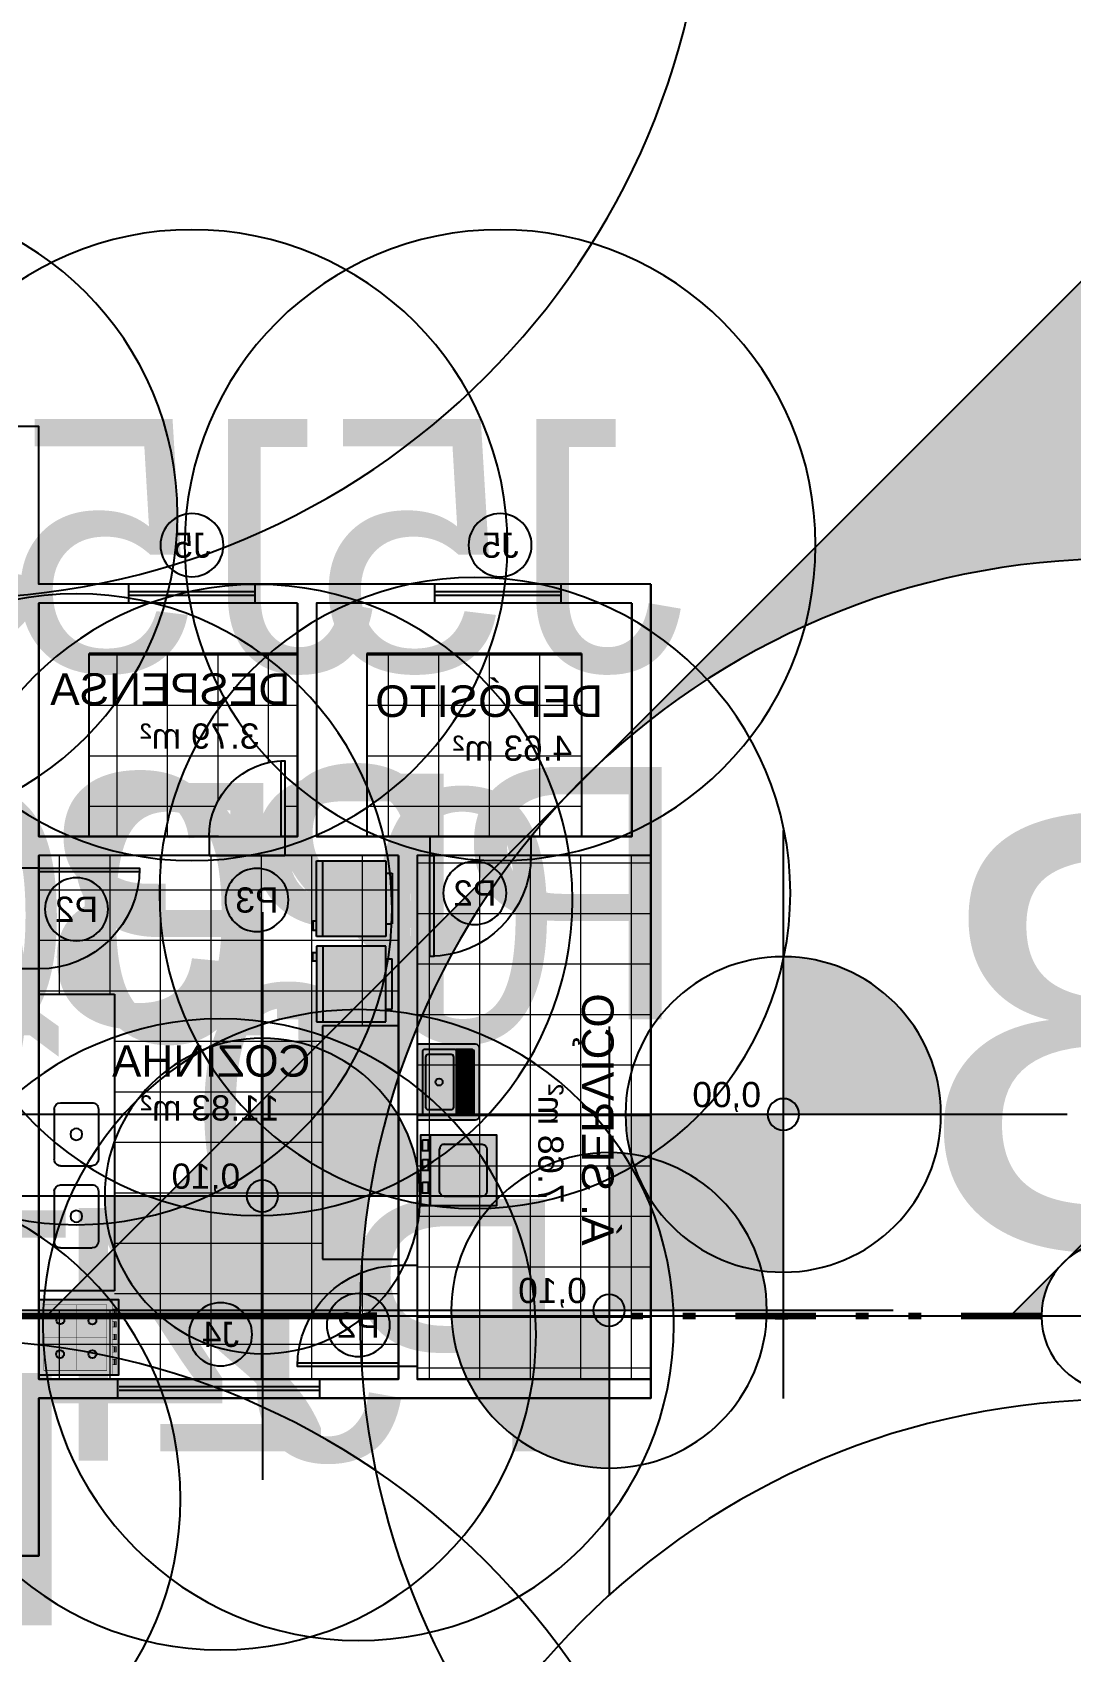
# Model space of a CAD drawing. Header units: metres. Extents: x 47619 to 48001, y 23263 to 23573.
# Drawn here: x 47740.25 to 47748.48, y 23420.2 to 23433.04 of the extents above; entities that cross this region are included whole.
import ezdxf
from ezdxf.enums import TextEntityAlignment as Align

# ---------------------------------------------------------------- set-up
doc = ezdxf.new("R2010")
doc.units = ezdxf.units.M
doc.header["$LTSCALE"] = 0.25
doc.linetypes.add('DASHDOT2', pattern=[12.7, 6.35, -3.175, 0, -3.175])
doc.linetypes.add('DIVIDEX2', pattern=[63.5, 25.4, -12.7, 0, -12.7, 0, -12.7])
for name, color, linetype in [('0 @ 0.1', 7, 'Continuous'), ('0 @ 1', 7, 'Continuous'), ('ARQ_ALV CT', 4, 'Continuous'), ('ARQ_ESQ CT', 30, 'Continuous'), ('ARQ_MOB 01', 1, 'Continuous'), ('ARQ_MOB 02', 2, 'Continuous'), ('ARQ_PISO 01', 1, 'Continuous'), ('ARQ_PROJ SUP', 1, 'DASHDOT2'), ('ARQ_SAN 01', 1, 'Continuous'), ('ARQ_SAN 02', 2, 'Continuous'), ('ARQ_SIMB 01', 1, 'Continuous'), ('ARQ_TXT 01', 1, 'Continuous'), ('SIMB_01', 1, 'Continuous'), ('SIMB_02', 2, 'Continuous'), ('SIMB_PREENCHIMENTO', 253, 'Continuous'), ('SIMB_TXT', 1, 'Continuous')]:
    doc.layers.add(name, color=color, linetype=linetype)
for name, color, linetype, true_color, plot in [('ARQ_0', 7, 'Continuous', 0xff7400, False), ('ARQ_0_AREAS', 7, 'Continuous', 0x5a1694, False), ('ARQ_0_AREAS @ 0.1', 7, 'Continuous', 0x5a1694, False), ('ARQ_0_AREAS @ 1', 7, 'Continuous', 0x5a1694, False)]:
    doc.layers.add(name, color=color, linetype=linetype, true_color=true_color, plot=plot)
doc.layers.add('ARQ_CINZA 03', color=252, linetype='Continuous', lineweight=9)
doc.layers.add('SIMB_LCT', color=252, linetype='DIVIDEX2', lineweight=100)
doc.styles.add('Annot_2.0mm', font='arial.ttf', dxfattribs={"height": 2})
doc.styles.add('Annot_2.5mm', font='arial.ttf', dxfattribs={"height": 2.5})
doc.styles.add('SIMB', font='arial.ttf')

# ---------------------------------------------------------------- blocks, each defined once
blk = doc.blocks.new('nivel_PB_A_D')
at = {"layer": 'SIMB_PREENCHIMENTO', "transparency": 33554587}
h = blk.add_hatch(color=256, dxfattribs=at)
h.dxf.hatch_style = 1
h.paths.add_polyline_path([(-2.220446049250313e-16, 1.25, 0.414213562373095), (-1.25, 6.883382752675971e-16), (-3.885780586188048e-16, 6.328271240363392e-16)])
h.paths.add_polyline_path([(1.25, 5.218048215738236e-16), (-3.885780586188048e-16, 6.328271240363392e-16), (-4.440892098500626e-16, -1.25, 0.4142135623730951)])
at = {"layer": 'SIMB_01'}
for p, q in [((-2.220446049250305e-17, 2.25), (-4.218847493575595e-16, -2.25)), ((-2.25, 6.994405055138485e-16), (9.25, 1.887379141862766e-16))]:
    blk.add_line(p, q, dxfattribs=at)
blk.add_circle((-2.220446049250313e-16, 4.107825191113079e-16), 1.25, dxfattribs=at)
at = {"layer": 'SIMB_TXT', "style": 'SIMB'}
blk.add_attdef('00,00', (1.762930606121714, 0.5763658956175277), '', height=2, dxfattribs=at)
blk = doc.blocks.new('*U352')
at = {"layer": 'ARQ_0_AREAS @ 0.1', "xscale": 0.1, "yscale": 0.1, "zscale": 0.1}
blk.add_blockref('nivel_PB_A_D', (-1.772839054530778, 2.85072617521655), dxfattribs=at).add_auto_attribs({'00,00': '0,10'})
at = {"layer": 'ARQ_0_AREAS @ 1'}
blk.add_blockref('nivel_PB_A_D', (-1.772839054530778, 2.85072617521655), dxfattribs=at).add_auto_attribs({'00,00': '0,10'})
blk = doc.blocks.new('*U353')
at = {"layer": 'ARQ_0_AREAS @ 0.1', "xscale": 0.1, "yscale": 0.1, "zscale": 0.1}
blk.add_blockref('nivel_PB_A_D', (-4.51953928295552, 1.944639921730413), dxfattribs=at).add_auto_attribs({'00,00': '0,10'})
at = {"layer": 'ARQ_0_AREAS @ 1'}
blk.add_blockref('nivel_PB_A_D', (-4.51953928295552, 1.944639921730413), dxfattribs=at).add_auto_attribs({'00,00': '0,10'})
blk = doc.blocks.new('*U354')
at = {"layer": 'ARQ_0_AREAS @ 0.1', "xscale": 0.1, "yscale": 0.1, "zscale": 0.1}
blk.add_blockref('nivel_PB_A_D', (-5.899509251066775, 3.497327167686308), dxfattribs=at).add_auto_attribs({'00,00': '0,00'})
at = {"layer": 'ARQ_0_AREAS @ 1'}
blk.add_blockref('nivel_PB_A_D', (-5.899509251066775, 3.497327167686308), dxfattribs=at).add_auto_attribs({'00,00': '0,00'})
blk = doc.blocks.new('*U31')
at = {"layer": 'SIMB_PREENCHIMENTO', "transparency": 33554587}
h = blk.add_hatch(color=256, dxfattribs=at)
h.dxf.hatch_style = 1
h.paths.add_polyline_path([(-8.881784197001252e-16, 8.483368031832322), (-4.151591235287846, 4.331776796544477, -0.40182742204384), (4.151591235287825, 4.331776796544499)])
h = blk.add_hatch(color=256, dxfattribs=at)
h.dxf.hatch_style = 1
h.paths.add_polyline_path([(-4.331776796544433, 4.151591235287893), (-8.483368031832326, 8.881784197001252e-16), (-6, 6.661338147750939e-16, -0.1933989078512697)])
h = blk.add_hatch(color=256, dxfattribs=at)
h.dxf.hatch_style = 1
h.paths.add_polyline_path([(4.331776796544499, 4.151591235287825, -0.1933989078512657), (6, 0), (8.483368031832326, 0)])
at = {"layer": 'SIMB_01'}
for p, q in [((-8.483368031832326, 3.608224830031759e-16), (-3.552713678800501e-15, 8.48336803183232)), ((8.483368031832324, -1.387778780781446e-17), (1.77635683940025e-15, 8.48336803183232)), ((-6, 7.347880794884119e-16), (-8.483368031832326, 7.347880794884119e-16)), ((-6, 7.347880794884119e-16), (6, 0)), ((6, 0), (8.483368031832324, 0))]:
    blk.add_line(p, q, dxfattribs=at)
blk.add_circle((0, 0), 6, dxfattribs=at)
at = {"layer": 'SIMB_LCT'}
blk.add_line((6, 0), (38.48336803183233, 9.953356264611559e-17), dxfattribs=at)
at = {"layer": 'SIMB_TXT', "style": 'SIMB'}
for tag, height, p in [('000', 3.5, (4.31101309645751e-33, 2.25)), ('999', 2, (4.31101309645751e-33, -2.525348218647195))]:
    blk.add_attdef(tag, text='', height=height, dxfattribs=at).set_placement(p, align=Align.MIDDLE_CENTER)
blk = doc.blocks.new('*U355')
at = {"layer": '0 @ 0.1', "xscale": 0.1, "yscale": 0.1, "zscale": 0.1}
blk.add_blockref('*U31', (-8.544636599450314, 1.900000000037835), dxfattribs=at).add_auto_attribs({'999': '-', '000': 'B'})
at = {"layer": '0 @ 1'}
ref = blk.add_blockref('*U31', (-8.544636599450314, 1.900000000037835), dxfattribs=at)
ref.add_attrib('000', 'B', dxfattribs={"layer": 'SIMB_TXT', "height": 3.5, "style": 'SIMB'}).set_placement((-8.544636599450314, 4.150000000023283), align=Align.MIDDLE_CENTER)
blk = doc.blocks.new('*U30')
at = {"layer": 'SIMB_LCT'}
blk.add_line((-6.000000000000007, 0), (-54.2507478295047, -4.124836652692806e-17), dxfattribs=at)
at = {"layer": 'SIMB_TXT', "style": 'SIMB'}
for tag, height, p in [('000', 3.5, (-1.998401444325282e-15, 2.25)), ('999', 2, (2.242959790030593e-15, -2.525348218647195))]:
    blk.add_attdef(tag, text='', height=height, dxfattribs=at).set_placement(p, align=Align.MIDDLE_CENTER)
blk = doc.blocks.new('*U356')
at = {"layer": '0 @ 1'}
blk.add_blockref('*U30', (12.96480313937354, 1.900000000037835), dxfattribs=at)
blk = doc.blocks.new('*U70')
at = {"layer": 'SIMB_01'}
blk.add_circle((0, 0), 6, dxfattribs=at)
at = {"layer": 'SIMB_TXT', "style": 'SIMB'}
for tag, height, p in [('000', 3.5, (-2.250000000000004, 3.004374833507013e-13)), ('999', 2, (2.525348218647196, -3.378272092753351e-13))]:
    blk.add_attdef(tag, text='', height=height, rotation=89.99999999999233, dxfattribs=at).set_placement(p, align=Align.MIDDLE_CENTER)
blk = doc.blocks.new('*U357')
at = {"layer": '0 @ 1', "rotation": 270}
blk.add_blockref('*U70', (0.7000000000844011, 13.58712403478057), dxfattribs=at)
blk = doc.blocks.new('*U71')
at = {"layer": 'SIMB_01'}
blk.add_circle((0, 0), 6, dxfattribs=at)
at = {"layer": 'SIMB_TXT', "style": 'SIMB'}
for tag, height, p in [('000', 3.5, (-2.250000000000004, 2.964406804620507e-13)), ('999', 2, (2.525348218647196, -3.333412896952739e-13))]:
    blk.add_attdef(tag, text='', height=height, rotation=89.99999999999244, dxfattribs=at).set_placement(p, align=Align.MIDDLE_CENTER)
blk = doc.blocks.new('*U358')
at = {"layer": '0 @ 1'}
ref = blk.add_blockref('*U71', (0.7000000000771252, -4.288507280271006), dxfattribs=dict(at, rotation=270))
ref.add_attrib('000', 'A', dxfattribs={"layer": 'SIMB_TXT', "height": 3.500000000000001, "style": 'SIMB'}).set_placement((0.7000000000043656, -2.038507280431077), align=Align.MIDDLE_CENTER)
blk = doc.blocks.new('*U19')
at = {"layer": 'SIMB_02'}
blk.add_circle((0, 0), 6, dxfattribs=at)
at = {"layer": 'SIMB_TXT', "style": 'SIMB'}
blk.add_attdef('TITULO_DO_DESENHO', text='', height=4.5, dxfattribs=at).set_placement((10.02237490196239, 1), align=Align.BOTTOM_LEFT)
blk.add_attdef('NUM', text='', height=4.5, dxfattribs=at).set_placement((0, 0), align=Align.MIDDLE_CENTER)
blk.add_attdef('ESCALA', (21.30387462556882, -4.582471399310634), '', height=2, dxfattribs=at)
blk = doc.blocks.new('*U359')
at = {"layer": '0 @ 1'}
blk.add_blockref('*U19', (-8.544636599450314, -4.762682404136285), dxfattribs=at)
blk = doc.blocks.new('GEL60')
at = {"true_color": 0xffffff}
h = blk.add_hatch(color=7, dxfattribs=at)
h.dxf.hatch_style = 1
h.paths.add_polyline_path([(0.6000000000000001, 0.55), (0.55, 0.55), (0.55, 0.5800000000000001), (0.48, 0.5800000000000001), (0.48, 0.55), (0, 0.55), (1.110223024625157e-16, 0), (0.1000000000000001, 0), (0.1000000000000001, -0.05000000000000004), (0.5, -0.05000000000000004), (0.5, 0), (0.6000000000000003, 0)])
at = {"layer": 'ARQ_MOB 02'}
for p, q in [((0, 0.55), (1.110223024625157e-16, 1.110223024625157e-16)), ((0.6000000000000001, 0.55), (0, 0.55)), ((0.6000000000000003, 1.110223024625157e-16), (0.6000000000000001, 0.55)), ((0.6000000000000001, 0.5), (0, 0.5)), ((0, 0), (0.6000000000000001, 0)), ((0.1000000000000001, 0), (0.1000000000000001, -0.05000000000000004)), ((0.5, 0), (0.5, -0.05000000000000004)), ((0.1000000000000001, -0.05000000000000004), (0.5, -0.05000000000000004))]:
    blk.add_line(p, q, dxfattribs=at)
blk.add_lwpolyline([(0.55, 0.55), (0.48, 0.55), (0.48, 0.5800000000000001), (0.55, 0.5800000000000001)], close=True, dxfattribs=at)
blk = doc.blocks.new('DUASX60')
blk.add_blockref('GEL60', (0.05850337614524292, 0.07061538695646163))
at = {"xscale": -1}
blk.add_blockref('GEL60', (1.334966711275847, 0.07061538695646163), dxfattribs=at)
blk = doc.blocks.new('PIA')
at = {"layer": 'ARQ_MOB 01'}
for p, q in [((-0.3500000000000014, 0.1999999999999975), (-0.3500000000000014, -0.1999999999999975)), ((-0.05000000000000426, 0.25), (-0.3000000000000007, 0.2499999999999982)), ((-3.552713678800501e-15, 0.1999999999999993), (3.552713678800501e-15, -0.1999999999999975)), ((-0.04999999999999716, -0.2499999999999982), (-0.3000000000000007, -0.2499999999999982))]:
    blk.add_line(p, q, dxfattribs=at)
blk.add_circle((-0.1750000000000007, 0), 0.04606513280477742, dxfattribs=at)
for centre, start, end in [((-0.3000000000000007, 0.1999999999999975), 90, 180.0000000000004), ((-0.05000000000000426, 0.1999999999999993), 8.142219984546603e-13, 90), ((-0.3000000000000007, -0.1999999999999975), 180.0000000000004, 270), ((-0.04999999999999716, -0.1999999999999975), 269.9999999999998, 9.15999748261493e-13)]:
    blk.add_arc(centre, 0.05, start, end, dxfattribs=at)
blk = doc.blocks.new('fogão_01')
at = {"true_color": 0xffffff}
h = blk.add_hatch(color=7, dxfattribs=at)
h.dxf.hatch_style = 1
h.paths.add_polyline_path([(0, -0.3000000000000114), (-0.6319615007923858, -0.3000000000000114), (-0.6319615007923858, 0.2999999999999829), (0, 0.2999999999999829)])
blk.add_lwpolyline([(0, -0.3000000000000114), (-0.6319615007923858, -0.3000000000000114), (-0.6319615007923858, 0.2999999999999829), (0, 0.2999999999999829)], close=True)
for points, const_width in [([(-0.5848331766175932, -0.3000000000000114), (-0.5848331766175932, 0.2999999999999829)], 0.005), ([(-0.5419216639073454, 0.2614279735071534), (-0.04084545362451308, 0.2614279735071534), (-0.04084545362451308, -0.2569370523314944), (-0.5396633137359004, -0.2569370523314944), (-0.5396633137359004, 0.2614279735071534)], 0.004500000000000001), ([(-0.2997946159774187, 0.2614279735071534), (-0.2997946159774187, -0.2569370523314944)], 0.004500000000000001), ([(-0.5848331766175932, 0.2180966800684416), (-0.615119628354762, 0.2180966800684416), (-0.615119628354762, 0.1756574381869314), (-0.5848331766175932, 0.1756574381869314)], 0.005), ([(-0.4388072179296216, 0.1464722040530546), (-0.4533175264618592, 0.1609955884673582)], 0.004500000000000001), ([(-0.4119091576528433, 0.1468275272968071), (-0.3973857732385397, 0.1613378358290163)], 0.004500000000000001), ([(-0.1825838362330785, 0.1464722040530546), (-0.1970941447652876, 0.1609955884673582)], 0.004500000000000001), ([(-0.1556857759562718, 0.1468275272968071), (-0.1411623915419682, 0.1613378358290163)], 0.004500000000000001), ([(-0.5848331766175932, 0.1180966800684473), (-0.615119628354762, 0.1180966800684473), (-0.615119628354762, 0.07565743818693704), (-0.5848331766175932, 0.07565743818693704)], 0.005), ([(-0.5848331766175932, 0.018096680068453), (-0.615119628354762, 0.018096680068453), (-0.615119628354762, -0.02434256181308569), (-0.5848331766175932, -0.02434256181308569)], 0.005), ([(-0.5396633137359004, 0.002245460587829484), (-0.04357123428084719, 0.002245460587829484)], 0.004500000000000001), ([(-0.4384518946858691, 0.1195741437762479), (-0.4529752791002011, 0.1050638352440387)], 0.004500000000000001), ([(-0.4115538344090908, 0.1199294670200004), (-0.3970435258768532, 0.1054060826056968)], 0.004500000000000001), ([(-0.182228512989326, 0.1195741437762479), (-0.1967518974036295, 0.1050638352440387)], 0.004500000000000001), ([(-0.1553304527125192, 0.1199294670200004), (-0.1408201441803101, 0.1054060826056968)], 0.004500000000000001), ([(-0.5848331766175932, -0.08190331993154132), (-0.615119628354762, -0.08190331993154132), (-0.615119628354762, -0.12434256181308), (-0.5848331766175932, -0.12434256181308)], 0.005), ([(-0.4388072179296216, -0.1181667828224704), (-0.4533175264618592, -0.1036433984081384)], 0.004500000000000001), ([(-0.4119091576528433, -0.1178114595787179), (-0.3973857732385397, -0.1033011510464803)], 0.004500000000000001), ([(-0.1853096168894126, -0.1208950198005425), (-0.1998199254216217, -0.1063716353862389)], 0.004500000000000001), ([(-0.1584115566126059, -0.12053969655679), (-0.1438881721983023, -0.1060293880245808)], 0.004500000000000001), ([(-0.5848331766175932, -0.1819033199315641), (-0.615119628354762, -0.1819033199315641), (-0.615119628354762, -0.2243425618130743), (-0.5848331766175932, -0.2243425618130743)], 0.005), ([(-0.4384518946858691, -0.1450648430992487), (-0.4529752791002011, -0.1595751516314863)], 0.004500000000000001), ([(-0.4115538344090908, -0.1447095198554962), (-0.3970435258768532, -0.1592329042697997)], 0.004500000000000001), ([(-0.1849542936456601, -0.1477930800773493), (-0.1994776780599636, -0.1623033886095584)], 0.004500000000000001), ([(-0.1580562333688533, -0.1474377568335967), (-0.1435459248366442, -0.1619611412479003)], 0.004500000000000001)]:
    blk.add_lwpolyline(points, dxfattribs=dict(const_width=const_width))
for points in [[(-0.6030050476599058, 0.215065305648352), (-0.6030050476599058, 0.1756574381869314)], [(-0.6030050476599058, 0.1150653056483293), (-0.6030050476599058, 0.07565743818693704)], [(-0.6030050476599058, 0.01506530564833497), (-0.6030050476599058, -0.02434256181308569)], [(-0.6030050476599058, -0.08493469435165935), (-0.6030050476599058, -0.12434256181308)], [(-0.6030050476599058, -0.1849346943516537), (-0.6030050476599058, -0.2243425618130743)]]:
    blk.add_lwpolyline(points)
for centre in [(-0.4251805261693562, 0.1332008355365417), (-0.1689571444727846, 0.1332008355365417), (-0.4251805261693562, -0.1314381513389833), (-0.1716829251291472, -0.1341663883170838)]:
    blk.add_circle(centre, 0.03135563402501686)
blk = doc.blocks.new('maq. lavar_02')
at = {"true_color": 0xffffff}
h = blk.add_hatch(color=7, dxfattribs=at)
h.dxf.hatch_style = 1
h.paths.add_polyline_path([(0.75, 0), (0, 0), (0, 0.8000000000000007), (0.75, 0.8000000000000007)])
for points in [[(0.75, 0), (0, 0), (0, 0.8000000000000007), (0.75, 0.8000000000000007), (0.75, 0)], [(0, 0.09999999999999787), (0.75, 0.09999999999999787)]]:
    blk.add_lwpolyline(points)
blk.add_lwpolyline([(0.1000000000000014, 0.2445538074804965), (0.1000000000000014, 0.6499999999999986, -0.4142135623730951), (0.1500000000000021, 0.6999999999999993), (0.5999999999999979, 0.6999999999999993, -0.4142135623730951), (0.6499999999999986, 0.6499999999999986), (0.6499999999999986, 0.25, -0.4142135623730951), (0.5999999999999979, 0.1999999999999993), (0.1469835572843365, 0.1999999999999993)], format="xyb")
for points in [[(0.05167577418040636, 0.02024236181458505), (0.05167577418040636, 0.07788487777776965), (0.1670742833029273, 0.07788487777776965), (0.1670742833029273, 0.02024236181458505)], [(0.2602809751957622, 0.02024236181458505), (0.2602809751957622, 0.07788487777776965), (0.3756794843182831, 0.07788487777776965), (0.3756794843182831, 0.02024236181458505)], [(0.4999548527736941, 0.02024236181458505), (0.4999548527736941, 0.07788487777776965), (0.615353361896215, 0.07788487777776965), (0.615353361896215, 0.02024236181458505)]]:
    blk.add_lwpolyline(points, close=True)
blk.add_arc((0.1497106034396012, 0.2499255768045501), 0.05, 173.8325021688232, 273.1265160941378)
blk = doc.blocks.new('tanque_05')
at = {"true_color": 0xffffff}
h = blk.add_hatch(color=7, dxfattribs=at)
h.dxf.hatch_style = 1
edge = h.paths.add_edge_path()
edge.add_line((-0.2686331499999994, -0.4916493499999959), (0.268633150000003, -0.4916493499999959))
edge.add_arc((0.2686331500000048, -0.4612380499999968), 0.03041129999999903, 269.9999999999966, 359.9999999999966)
edge.add_line((0.2990444500000038, -0.4612380499999986), (0.2990444500000038, -0.01013709999999435))
edge.add_arc((0.2889073500000059, -0.0101370999999979), 0.0101370999999979, 2.008024973747001e-11, 90.00000000002008)
edge.add_line((0.2889073500000023, 0), (-0.2889073499999988, 0))
edge.add_arc((-0.2889073500000023, -0.0101370999999979), 0.0101370999999979, 89.99999999997992, 179.9999999999799)
edge.add_line((-0.2990444500000002, -0.01013709999999435), (-0.2990444500000002, -0.4612380499999986))
edge.add_arc((-0.2686331500000012, -0.4612380499999968), 0.03041129999999903, 180.0000000000033, 270.0000000000034)
for p, q in [((-0.258496049999998, -0.3248940550000015), (0.2584960500000015, -0.3248940550000015)), ((0.2584960500000015, -0.3309763150000009), (-0.258496049999998, -0.3309763149999938)), ((-0.258496049999998, -0.3451682549999902), (0.2584960500000015, -0.3451682549999973)), ((0.2584960500000015, -0.3512505149999967), (-0.258496049999998, -0.3512505149999967)), ((-0.258496049999998, -0.3654424550000073), (0.2584960500000015, -0.3654424549999931)), ((0.2584960500000015, -0.3715247149999996), (-0.258496049999998, -0.3715247149999996)), ((-0.258496049999998, -0.3857166549999889), (0.2584960500000015, -0.385716654999996)), ((0.2584960500000015, -0.3917989149999954), (-0.258496049999998, -0.3917989149999954)), ((-0.258496049999998, -0.4059908549999989), (0.2584960500000015, -0.4059908549999989)), ((0.2584960500000015, -0.4120731149999983), (-0.258496049999998, -0.4120731149999983)), ((-0.258496049999998, -0.4262650549999876), (0.2584960500000015, -0.4262650549999947)), ((-0.2510343584224302, -0.4465392550000047), (0.2510343584237553, -0.4465392549999905))]:
    blk.add_line(p, q)
for points in [[(-0.2686331499999994, -0.4916493499999959), (0.268633150000003, -0.4916493499999959, 0.414213562373095), (0.2990444500000038, -0.4612380499999986), (0.2990444500000038, -0.01013709999999435, 0.414213562373095), (0.2889073500000023, 0), (-0.2889073499999988, 0, 0.414213562373095), (-0.2990444500000002, -0.01013709999999435), (-0.2990444500000002, -0.4612380499999986, 0.414213562373095)], [(-0.1976734499999964, -0.2889073499999952), (0.1976734500000035, -0.2889073499999952, 0.414213562373095), (0.2179476500000028, -0.2686331499999994), (0.2179476500000028, -0.0861653500000017, 0.414213562373095), (0.1976734500000035, -0.06589114999999879), (-0.1976734499999964, -0.06589114999999879, 0.414213562373095), (-0.2179476499999993, -0.0861653500000017), (-0.2179476499999993, -0.2686331499999994, 0.414213562373095)]]:
    blk.add_lwpolyline(points, format="xyb", close=True)
for points in [[(0.2584960500000015, -0.2806688664785568), (0.2584960500000015, -0.06082260000000161, 0.414213562373095), (0.2382218500000022, -0.04054839999999871), (-0.2382218499999986, -0.04054839999999871, 0.414213562373095), (-0.258496049999998, -0.06082260000000161), (-0.258496049999998, -0.2806688664785568)], [(-0.258496049999998, -0.2821894314785567), (-0.258496049999998, -0.3005650150000037, 0.414213562373095), (-0.2483589500000001, -0.310702114999998), (-0.235687575, -0.310702114999998), (0.2341670100000037, -0.310702114999998), (0.2483589500000036, -0.310702114999998, 0.414213562373095), (0.2584960500000015, -0.3005650150000037), (0.2584960500000015, -0.2821894314785567)], [(-0.258496049999998, -0.3091815499999981), (-0.258496049999998, -0.4308267499999943, 0.414213562373095), (-0.2382218499999986, -0.4511009499999972), (0.2382218500000022, -0.4511009499999972, 0.414213562373095), (0.2584960500000015, -0.4308267499999943), (0.2584960500000015, -0.3091815499999981, 0.414213562373095)]]:
    blk.add_lwpolyline(points, format="xyb")
blk.add_lwpolyline([(0.2584389483962752, -0.4323473149999941), (-0.2584389483954403, -0.4323473149999941)])
blk.add_circle((0, -0.1723307000000034), 0.02838388)
blk = doc.blocks.new('*U22')
at = {"layer": 'SIMB_02'}
blk.add_circle((0, 0), 2.5, dxfattribs=at)
at = {"layer": 'SIMB_TXT', "style": 'SIMB'}
blk.add_attdef('CDESQ', text='', height=2, dxfattribs=at).set_placement((0, 0), align=Align.MIDDLE_CENTER)
blk = doc.blocks.new('*U360')
at = {"layer": '0 @ 0.1', "xscale": 0.1, "yscale": 0.1, "zscale": 0.1}
blk.add_blockref('*U22', (1.375593034441408, 0.4490945304060006), dxfattribs=at).add_auto_attribs({'CDESQ': 'P1'})
at = {"layer": '0 @ 1'}
blk.add_blockref('*U22', (1.375593034441408, 0.4490945304060006), dxfattribs=at).add_auto_attribs({'CDESQ': 'P1'})
blk = doc.blocks.new('*U364')
at = {"layer": '0 @ 0.1', "xscale": 0.1, "yscale": 0.1, "zscale": 0.1}
blk.add_blockref('*U22', (-1.729189553429023, 5.196782410996093), dxfattribs=at).add_auto_attribs({'CDESQ': 'P3'})
at = {"layer": '0 @ 1'}
blk.add_blockref('*U22', (-1.729189553429023, 5.196782410996093), dxfattribs=at).add_auto_attribs({'CDESQ': 'P3'})
blk = doc.blocks.new('*U365')
at = {"layer": '0 @ 0.1', "xscale": 0.1, "yscale": 0.1, "zscale": 0.1}
blk.add_blockref('*U22', (-0.2997494572919095, 5.123445433087909), dxfattribs=at).add_auto_attribs({'CDESQ': 'P2'})
at = {"layer": '0 @ 1'}
blk.add_blockref('*U22', (-0.2997494572919095, 5.123445433087909), dxfattribs=at).add_auto_attribs({'CDESQ': 'P2'})
blk = doc.blocks.new('*U366')
at = {"layer": '0 @ 0.1', "xscale": 0.1, "yscale": 0.1, "zscale": 0.1}
blk.add_blockref('*U22', (-3.456048211613961, 5.251903976921312), dxfattribs=at).add_auto_attribs({'CDESQ': 'P2'})
at = {"layer": '0 @ 1'}
blk.add_blockref('*U22', (-3.456048211613961, 5.251903976921312), dxfattribs=at).add_auto_attribs({'CDESQ': 'P2'})
blk = doc.blocks.new('*U367')
at = {"layer": '0 @ 0.1', "xscale": 0.1, "yscale": 0.1, "zscale": 0.1}
blk.add_blockref('*U22', (-2.533022790623363, 1.827971500042622), dxfattribs=at).add_auto_attribs({'CDESQ': 'P2'})
at = {"layer": '0 @ 1'}
blk.add_blockref('*U22', (-2.533022790623363, 1.827971500042622), dxfattribs=at).add_auto_attribs({'CDESQ': 'P2'})
blk = doc.blocks.new('*U368')
at = {"layer": '0 @ 0.1', "xscale": 0.1, "yscale": 0.1, "zscale": 0.1}
blk.add_blockref('*U22', (1.399680016525963, 8.247576794157794), dxfattribs=at).add_auto_attribs({'CDESQ': 'J1'})
at = {"layer": '0 @ 1'}
blk.add_blockref('*U22', (1.399680016525963, 8.247576794157794), dxfattribs=at).add_auto_attribs({'CDESQ': 'J1'})
blk = doc.blocks.new('*U371')
at = {"layer": '0 @ 0.1', "xscale": 0.1, "yscale": 0.1, "zscale": 0.1}
blk.add_blockref('*U22', (-1.441028396155161, 1.754622780019417), dxfattribs=at).add_auto_attribs({'CDESQ': 'J4'})
at = {"layer": '0 @ 1'}
blk.add_blockref('*U22', (-1.441028396155161, 1.754622780019417), dxfattribs=at).add_auto_attribs({'CDESQ': 'J4'})
blk = doc.blocks.new('*U372')
at = {"layer": '0 @ 0.1', "xscale": 0.1, "yscale": 0.1, "zscale": 0.1}
blk.add_blockref('*U22', (-3.656121140142204, 8.008705542357347), dxfattribs=at).add_auto_attribs({'CDESQ': 'J5'})
at = {"layer": '0 @ 1'}
blk.add_blockref('*U22', (-3.656121140142204, 8.008705542357347), dxfattribs=at).add_auto_attribs({'CDESQ': 'J5'})
blk = doc.blocks.new('*U373')
at = {"layer": '0 @ 0.1', "xscale": 0.1, "yscale": 0.1, "zscale": 0.1}
blk.add_blockref('*U22', (-1.214120941986039, 8.008705542357347), dxfattribs=at).add_auto_attribs({'CDESQ': 'J5'})
at = {"layer": '0 @ 1'}
blk.add_blockref('*U22', (-1.214120941986039, 8.008705542357347), dxfattribs=at).add_auto_attribs({'CDESQ': 'J5'})
blk = doc.blocks.new('PAV_TER')
at = {"layer": 'ARQ_CINZA 03'}
h = blk.add_hatch(dxfattribs=at)
h.set_pattern_fill('_USER', color=256, scale=0.4, angle=270, double=1, pattern_type=0)
h.set_pattern_definition([(270, (-2.274999999928696, 5.700000000048021), (0.4, -7.347880794884119e-17), []), (0, (-2.274999999928696, 5.700000000048021), (0, 0.4), [])])
h.paths.add_polyline_path([(-2.599999999933061, 7.150000000048749), (-4.299999999930151, 7.150000000059663), (-4.299999999915599, 5.700000000048021), (-2.599999999947613, 5.700000000051659)])
h = blk.add_hatch(dxfattribs=at)
h.set_pattern_fill('_USER', color=256, scale=0.4, angle=270, double=1, pattern_type=0)
h.set_pattern_definition([(270, (-2.124999999934516, 5.700000000048021), (0.4, -7.347880794884119e-17), []), (0, (-2.124999999934516, 5.700000000048021), (0, 0.4), [])])
edge = h.paths.add_edge_path()
edge.add_line((-0.3999999999941792, 7.150000000026921), (-2.049999999944703, 7.150000000063301))
edge.add_line((-2.049999999944703, 7.150000000063301), (-2.049999999951979, 5.700000000048021))
edge.add_line((-2.049999999951979, 5.700000000048021), (-1.949999999953434, 5.700000000051659))
edge.add_line((-1.949999999953434, 5.700000000051659), (-1.949999999953434, 6.300000000079308))
edge.add_line((-1.949999999953434, 6.300000000079308), (-1.919999999954598, 6.300000000079308))
edge.add_arc((-1.951399811492593, 5.699420179116714), 0.6014000910476175, 0.055239927080322104, 87.007158640971, ccw=False)
edge.add_line((-1.349999999954889, 5.700000000044383), (-0.3999999999869033, 5.700000000029831))
edge.add_line((-0.3999999999869033, 5.700000000029831), (-0.3999999999941792, 7.150000000026921))
h = blk.add_hatch(dxfattribs=at)
h.set_pattern_fill('_USER', color=256, scale=0.4, angle=270, double=1, pattern_type=0)
h.set_pattern_definition([(270, (-2.999999999919964, 1.25000000003638), (0.4, -7.347880794884119e-17), []), (0, (-2.999999999919964, 1.25000000003638), (0, 0.4), [])])
h.paths.add_polyline_path([(-4.849999999911233, 5.550000000064756), (-2.999999999919964, 5.550000000064756), (-2.999999999912689, 1.400000000037835), (-4.849999999911233, 1.400000000030559)])
h = blk.add_hatch(dxfattribs=at)
h.set_pattern_fill('_USER', color=256, scale=0.4, angle=270, double=1, pattern_type=0)
h.set_pattern_definition([(270, (-47830.46882898941, -23420.96282307427), (0.4, -7.347880794884119e-17), []), (0, (-47830.46882898941, -23420.96282307427), (0, 0.4), [])])
h.paths.add_polyline_path([(-0.5999999999912689, 4.450000000029831), (1.455191522836685e-11, 4.450000000029831), (2.182787284255028e-11, 5.550000000050204), (-2.849999999911233, 5.550000000050204), (-2.849999999911233, 4.200000000033469), (-2.249999999890861, 4.200000000029831), (-2.249999999898137, 2.350000000049477), (-2.849999999911233, 2.350000000045839), (-2.849999999911233, 1.400000000037835), (2.182787284255028e-11, 1.400000000045111), (2.182787284255028e-11, 1.950000000040745), (-0.5999999999767169, 1.950000000044383)])
at = {"layer": 'ARQ_0'}
blk.add_line((-7.696299796269159, 1.900000000037835), (12.11646633619239, 1.900000000037835), dxfattribs=at)
at = {"layer": 'ARQ_0_AREAS'}
for points in [[(-4.849999999911233, 7.700000000029831), (0, 7.700000000029831), (0, 8.950000000018917), (7.750000000138243, 8.949999999982538), (7.750000000196451, -3.637978807091713e-12), (0, 0), (2.91038304567337e-11, 1.250000000032742), (-4.849999999911233, 1.250000000025466)], [(-4.699999999931606, 7.550000000064756), (-2.199999999931606, 7.550000000046566), (-2.199999999946158, 5.700000000048021), (-4.699999999931606, 5.700000000048021)], [(-2.049999999937427, 7.550000000068394), (1.455191522836685e-11, 7.550000000042928), (1.455191522836685e-11, 5.700000000029831), (-2.049999999951979, 5.700000000029831)], [(-2.049999999937427, 7.550000000042928), (1.455191522836685e-11, 7.550000000042928), (1.455191522836685e-11, 5.700000000029831), (-2.049999999951979, 5.700000000048021)], [(-4.849999999911233, 5.550000000064756), (-2.999999999919964, 5.550000000064756), (-2.999999999919964, 1.400000000037835), (-4.849999999911233, 1.400000000037835)], [(-2.849999999911233, 5.550000000050204), (2.182787284255028e-11, 5.550000000050204), (2.182787284255028e-11, 1.400000000045111), (-2.849999999911233, 1.400000000045111)], [(-2.849999999911233, 5.550000000050204), (2.182787284255028e-11, 5.550000000050204), (2.182787284255028e-11, 1.400000000045111), (-2.849999999911233, 1.400000000045111)]]:
    blk.add_lwpolyline(points, close=True, dxfattribs=at)
at = {"layer": 'ARQ_ALV CT'}
for p, q in [((0, 7.700000000026193), (0, 8.950000000018917)), ((0, 8.950000000018917), (0.1500000000887667, 8.950000000018917)), ((-4.849999999911233, 7.700000000029831), (-4.849999999911233, 5.550000000064756)), ((-4.849999999911233, 7.700000000029831), (-4.137499999938882, 7.700000000026193)), ((-4.137499999931606, 7.700000000029831), (-3.137499999931606, 7.700000000029831)), ((-3.137499999931606, 7.700000000022555), (-1.712499999972351, 7.700000000029831)), ((-1.712499999972351, 7.700000000029831), (-0.7124999999723514, 7.700000000029831)), ((-0.7124999999723514, 7.700000000029831), (0, 7.700000000026193)), ((-4.699999999931606, 7.550000000064756), (-4.699999999917054, 5.700000000066211)), ((-4.699999999931606, 7.550000000064756), (-4.137499999931606, 7.550000000061118)), ((-4.137499999938882, 7.550000000064756), (-3.137499999938882, 7.550000000064756)), ((-3.137499999938882, 7.550000000053842), (-2.199999999931606, 7.550000000042928)), ((-2.199999999931606, 7.550000000046566), (-2.199999999946158, 5.700000000048021)), ((-2.049999999937427, 7.550000000068394), (-2.049999999951979, 5.700000000048021)), ((-1.974999999911233, 7.550000000046566), (-1.712499999972351, 7.550000000042928)), ((-1.712499999972351, 7.550000000032014), (-0.7124999999723514, 7.550000000032014)), ((-0.7124999999723514, 7.550000000035652), (8.731149137020111e-11, 7.550000000024738)), ((1.455191522836685e-11, 5.700000000029831), (7.275957614183426e-12, 7.550000000024738)), ((-4.699999999946158, 5.700000000066211), (-3.899999999914144, 5.700000000062573)), ((-3.899999999914144, 5.700000000058935), (-3.899999999914144, 5.55000000005748)), ((-3.099999999911233, 5.700000000055297), (-3.099999999903957, 5.550000000050204)), ((-3.099999999918509, 5.700000000051659), (-2.199999999946158, 5.700000000048021)), ((-2.049999999951979, 5.700000000048021), (-1.949999999953434, 5.700000000044383)), ((-1.949999999953434, 5.700000000048021), (-1.94999999996071, 5.55000000003929)), ((-1.424999999937427, 5.700000000040745), (7.275957614183426e-11, 5.700000000026193)), ((-1.349999999954889, 5.700000000033469), (-1.349999999962165, 5.550000000028376)), ((-4.849999999911233, 5.550000000064756), (-3.899999999914144, 5.55000000005748)), ((-3.099999999911233, 5.550000000046566), (-2.999999999919964, 5.550000000050204)), ((-2.999999999912689, 5.550000000050204), (-2.999999999912689, 2.300000000035652)), ((-2.849999999911233, 5.550000000050204), (-2.849999999903957, 2.300000000035652)), ((-2.849999999911233, 5.550000000050204), (-1.94999999996071, 5.550000000035652)), ((-1.424999999930151, 5.550000000035652), (7.275957614183426e-11, 5.550000000024738)), ((1.455191522836685e-11, 5.450000000022555), (7.275957614183426e-12, 5.550000000017462)), ((1.455191522836685e-11, 5.450000000018917), (0.1500000000887667, 5.450000000022555)), ((2.182787284255028e-11, 4.650000000026921), (0.1500000000887667, 4.650000000026921)), ((2.182787284255028e-11, 1.400000000045111), (1.455191522836685e-11, 4.650000000030559)), ((-2.999999999912689, 2.300000000032014), (-2.849999999903957, 2.300000000032014)), ((-0.5999999999839929, 2.100000000045839), (1.455191522836685e-11, 2.100000000045839)), ((-2.999999999912689, 1.500000000032742), (-2.999999999912689, 1.400000000041473)), ((-2.999999999912689, 1.500000000032742), (-2.849999999903957, 1.50000000003638)), ((-2.849999999903957, 1.50000000003638), (-2.849999999911233, 1.400000000041473)), ((-4.849999999911233, 1.400000000030559), (-4.849999999911233, 1.250000000032742)), ((-4.849999999911233, 1.400000000030559), (-2.999999999919964, 1.400000000037835)), ((-2.849999999918509, 1.400000000037835), (-2.224999999954889, 1.400000000037835)), ((-2.224999999954889, 1.400000000037835), (-0.6249999999490683, 1.400000000045111)), ((-0.6249999999490683, 1.400000000045111), (2.182787284255028e-11, 1.400000000045111)), ((-4.849999999911233, 1.250000000032742), (-2.224999999962165, 1.25000000003638)), ((-2.224999999962165, 1.25000000003638), (-0.6249999999490683, 1.25000000003638)), ((-0.6249999999490683, 1.250000000040018), (2.91038304567337e-11, 1.250000000040018)), ((2.91038304567337e-11, 1.250000000040018), (2.91038304567337e-11, 3.274180926382542e-11)), ((2.91038304567337e-11, 3.274180926382542e-11), (0.4000000000960426, 8.731149137020111e-11))]:
    blk.add_line(p, q, dxfattribs=at)
at = {"layer": 'ARQ_ESQ CT'}
for points in [[(-1.949999999953434, 5.700000000051659), (-1.919999999954598, 5.700000000051659), (-1.919999999954598, 6.30000000005748), (-1.949999999953434, 6.30000000005748)], [(-3.099999999933061, 5.55000000005748), (-3.129999999931897, 5.55000000005748), (-3.129999999931897, 4.750000000061846), (-3.099999999933061, 4.750000000061846)], [(8.731149137020111e-11, 5.45000000001528), (-0.7999999999155989, 5.45000000001528), (-0.7999999999155989, 5.420000000016444), (8.731149137020111e-11, 5.420000000016444)], [(-2.849999999911233, 1.500000000040018), (-2.049999999908323, 1.500000000040018), (-2.049999999908323, 1.530000000038854), (-2.849999999911233, 1.530000000038854)]]:
    blk.add_lwpolyline(points, close=True, dxfattribs=at)
at = {"layer": 'ARQ_MOB 02'}
for p, q in [((-4.299999999930151, 7.150000000059663), (-4.299999999915599, 5.700000000069849)), ((-4.299999999930151, 7.150000000059663), (-2.599999999933061, 7.150000000048749)), ((-2.599999999933061, 7.150000000048749), (-2.599999999947613, 5.700000000051659)), ((-2.049999999937427, 7.150000000045111), (-0.3999999999941792, 7.150000000026921)), ((-0.3999999999869033, 5.700000000029831), (-0.3999999999941792, 7.150000000026921))]:
    blk.add_line(p, q, dxfattribs=at)
at = {"layer": 'ARQ_PISO 01'}
for p, q in [((-3.899999999935972, 5.700000000051659), (-3.099999999918509, 5.700000000051659)), ((-1.349999999962165, 5.700000000044383), (-1.949999999953434, 5.700000000044383)), ((-4.849999999911233, 5.550000000064756), (-4.849999999889405, 1.400000000034197)), ((-3.899999999935972, 5.55000000005748), (-3.099999999933061, 5.5500000000211)), ((-1.349999999947613, 5.550000000050204), (-1.949999999953434, 5.550000000050204)), ((8.731149137020111e-11, 4.650000000016007), (8.003553375601768e-11, 5.45000000001528)), ((-2.999999999905413, 2.30000000003929), (-2.999999999912689, 1.500000000040018)), ((-2.849999999903957, 2.30000000003929), (-2.849999999903957, 1.50000000003638))]:
    blk.add_line(p, q, dxfattribs=at)
for centre, start, end in [((8.731149137020111e-11, 5.450000000011642), 179.9999999994789, 269.9999999958312), ((-2.849999999911233, 1.500000000043656), 5.211020790185657e-10, 89.99999999583119)]:
    blk.add_arc(centre, 0.7999999999883585, start, end, dxfattribs=at)
at = {"layer": 'ARQ_PROJ SUP'}
for p, q in [((-4.137499999931606, 7.700000000029831), (-4.137499999938882, 7.550000000061118)), ((-3.137499999931606, 7.700000000029831), (-3.137499999931606, 7.550000000053842)), ((-1.712499999972351, 7.700000000029831), (-1.712499999972351, 7.550000000032014)), ((-0.7124999999723514, 7.700000000029831), (-0.7124999999723514, 7.550000000032014)), ((-4.137499999931606, 7.640000000028522), (-3.137499999931606, 7.640000000028522)), ((-4.137499999938882, 7.610000000066066), (-3.137499999938882, 7.610000000066066)), ((-1.712499999972351, 7.640000000028522), (-0.7124999999723514, 7.640000000028522)), ((-1.712499999972351, 7.610000000033324), (-0.7124999999723514, 7.610000000033324)), ((-2.224999999947613, 1.400000000041473), (-2.224999999954889, 1.250000000032742)), ((-2.224999999954889, 1.340000000036525), (-0.6249999999490683, 1.340000000043801)), ((-2.224999999962165, 1.310000000037689), (-0.6249999999490683, 1.310000000037689)), ((-0.6249999999417923, 1.400000000041473), (-0.6249999999490683, 1.25000000003638))]:
    blk.add_line(p, q, dxfattribs=at)
at = {"layer": 'ARQ_SAN 02'}
for p, q in [((-0.5999999999985448, 4.450000000029831), (-0.5999999999839929, 2.100000000045839)), ((1.455191522836685e-11, 4.450000000029831), (-0.5999999999985448, 4.450000000029831)), ((-2.849999999903957, 4.200000000029831), (-2.249999999890861, 4.200000000029831)), ((-2.249999999890861, 4.200000000029831), (-2.249999999905413, 2.350000000045839)), ((-2.249999999905413, 2.350000000045839), (-2.849999999903957, 2.350000000045839)), ((-0.5999999999839929, 2.100000000045839), (1.455191522836685e-11, 2.100000000045839))]:
    blk.add_line(p, q, dxfattribs=at)
at = {"layer": 'ARQ_SIMB 01'}
for centre, radius, start, end in [((-1.949999999953434, 5.700000000044383), 0.5999999999985448, 6.948027720163286e-10, 89.9999999993052), ((-3.099999999933061, 5.55000000005748), 0.8000000000101863, 180, 270)]:
    blk.add_arc(centre, radius, start, end, dxfattribs=at)
for name in ['*U358', '*U357', '*U368', '*U372', '*U373', '*U356', '*U355', '*U366', '*U364', '*U365', '*U367', '*U371', '*U359', '*U360']:
    blk.add_blockref(name, (0, 0))
at = {"layer": 'ARQ_0_AREAS'}
for name in ['*U354', '*U352', '*U353']:
    blk.add_blockref(name, (0, 0), dxfattribs=at)
at = {"layer": 'ARQ_MOB 01', "xscale": -1}
for name, p, rotation in [('tanque_05', (-2.999999999912689, 3.75392463789467), 270), ('fogão_01', (1.455191522836685e-11, 1.731576326586946), 180)]:
    blk.add_blockref(name, p, dxfattribs=dict(at, rotation=rotation))
at = {"layer": 'ARQ_MOB 01', "xscale": -0.75, "yscale": 0.75, "zscale": 0.75, "rotation": 89.99999999999997}
blk.add_blockref('maq. lavar_02', (-3.027045396156609, 3.335439351107198), dxfattribs=at)
at = {"layer": 'ARQ_MOB 02', "ltscale": 3, "xscale": -1, "rotation": 270.0000000000001}
blk.add_blockref('DUASX60', (-2.821628688783676, 4.173123075870535), dxfattribs=at)
at = {"layer": 'ARQ_SAN 01'}
for p in [(-0.1230576000161818, 3.340349324527779), (-0.1230576000307337, 2.689380895637441)]:
    blk.add_blockref('PIA', p, dxfattribs=at)
at = {"layer": 'ARQ_TXT 01', "attachment_point": 1}
for s, insert, char_height, width, style in [('DEPÓSITO', (-4.471441787252843, 6.897097428394773), 0.25, 2.275319550237327, 'Annot_2.5mm'), ('DESPENSA', (-1.99370100433589, 6.993178568158328), 0.25, 2.275319550237327, 'Annot_2.5mm'), ('3.79 m²', (-1.749242787336698, 6.595966664684966), 0.2, 1.109399875364034, 'Annot_2.0mm'), ('4.63 m²', (-4.226983570253651, 6.49988552492141), 0.2, 1.109399875364034, 'Annot_2.0mm'), ('COZINHA', (-2.152507203769346, 4.046231611409894), 0.25, 2.275319550237327, 'Annot_2.5mm'), ('11.83 m²', (-1.908048986770154, 3.649019707936532), 0.2, 1.109399875364034, 'Annot_2.0mm')]:
    blk.add_mtext(s, dxfattribs=dict(at, insert=insert, char_height=char_height, width=width, style=style))
at = {"layer": 'ARQ_TXT 01', "attachment_point": 1, "rotation": 90}
for s, insert, char_height, width, style in [('\\pi-0.75,l1,t1;Á. SERVIÇO', (-4.55559951075702, 2.208334579456277), 0.25, 2.275319550237327, 'Annot_2.5mm'), ('7.68 m²', (-4.158387607283657, 2.791494730623526), 0.2, 1.109399875364034, 'Annot_2.0mm')]:
    blk.add_mtext(s, dxfattribs=dict(at, insert=insert, char_height=char_height, width=width, style=style))

msp = doc.modelspace()

# ---------------------------------------------------------------- block references
at = {"xscale": -1}
msp.add_blockref('PAV_TER', (47740.30320422762, 23420.96282307427), dxfattribs=at)

doc.saveas('drawing.dxf')
